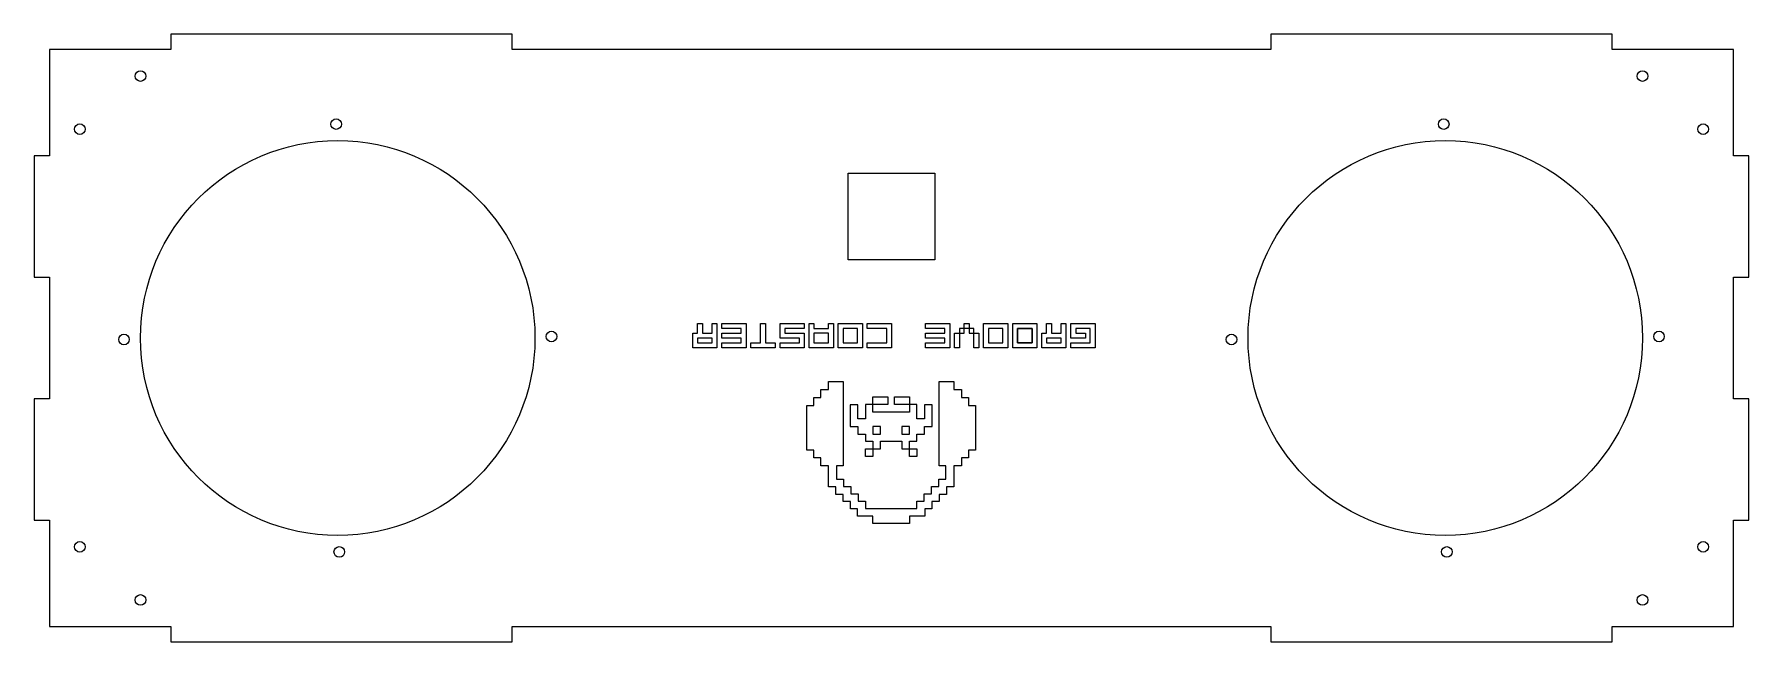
# Model space of a CAD drawing. Header units: millimetres. Extents: x -314 to 251, y -195 to 5.
import ezdxf

# ---------------------------------------------------------------- set-up
doc = ezdxf.new("R2010")
doc.units = ezdxf.units.MM
doc.layers.get('0').update_dxf_attribs({"linetype": 'CONTINUOUS'})

msp = doc.modelspace()

# ---------------------------------------------------------------- linework, layer by layer
for points in [[(-156.99, -0.44), (-156.99, 4.56), (-269.49, 4.56), (-269.49, -0.44), (-309.49, -0.44), (-309.49, -35.44), (-314.49, -35.44), (-314.49, -75.44), (-309.49, -75.44), (-309.49, -115.44), (-314.49, -115.44), (-314.49, -155.44), (-309.49, -155.44), (-309.49, -190.44), (-269.49, -190.44), (-269.49, -195.44), (-156.99, -195.44), (-156.99, -190.44), (93.01, -190.44), (93.01, -195.44), (205.51, -195.44), (205.51, -190.44), (245.51, -190.44), (245.51, -155.44), (250.51, -155.44), (250.51, -115.44), (245.51, -115.44), (245.51, -75.44), (250.51, -75.44), (250.51, -35.44), (245.51, -35.44), (245.51, -0.44), (205.51, -0.44), (205.51, 4.56), (93.01, 4.56), (93.01, -0.44)], [(-46.29, -69.74), (-46.29, -41.14), (-17.69, -41.14), (-17.69, -69.74)], [(-95.89, -90.69), (-94.28, -90.69), (-94.28, -93.89), (-91.09, -93.89), (-91.09, -90.69), (-89.5, -90.69), (-89.5, -98.67), (-97.48, -98.67), (-97.48, -93.89), (-95.89, -93.89)], [(-91.09, -97.08), (-91.09, -95.48), (-95.89, -95.48), (-95.89, -97.08)], [(-91.09, -95.48), (-95.89, -95.48), (-95.89, -97.08), (-91.09, -97.08)], [(-87.9, -93.89), (-81.51, -93.89), (-81.51, -92.28), (-87.9, -92.28), (-87.9, -90.69), (-79.91, -90.69), (-79.91, -98.67), (-87.9, -98.67), (-87.9, -97.08), (-81.51, -97.08), (-81.51, -95.48), (-87.9, -95.48)], [(-70.33, -97.08), (-70.33, -98.67), (-78.31, -98.67), (-78.31, -97.08), (-75.12, -97.08), (-75.12, -90.69), (-73.52, -90.69), (-73.52, -97.08)], [(-68.73, -90.69), (-60.74, -90.69), (-60.74, -92.28), (-67.13, -92.28), (-67.13, -93.89), (-60.74, -93.89), (-60.74, -98.67), (-68.73, -98.67), (-68.73, -97.08), (-62.34, -97.08), (-62.34, -95.48), (-68.73, -95.48)], [(-52.75, -92.28), (-52.75, -90.69), (-51.16, -90.69), (-51.16, -98.67), (-59.14, -98.67), (-59.14, -90.69), (-57.55, -90.69), (-57.55, -92.28)], [(-52.75, -93.89), (-57.55, -93.89), (-57.55, -97.08), (-52.75, -97.08), (-52.75, -93.89), (-57.55, -93.89), (-57.55, -97.08), (-52.75, -97.08)], [(-49.56, -90.69), (-41.58, -90.69), (-41.58, -98.67), (-49.56, -98.67)], [(-47.96, -92.28), (-47.96, -97.08), (-43.17, -97.08), (-43.17, -92.28)], [(-47.96, -97.08), (-43.17, -97.08), (-43.17, -92.28), (-47.96, -92.28)], [(-31.99, -98.67), (-39.97, -98.67), (-39.97, -97.08), (-33.58, -97.08), (-33.58, -92.28), (-39.97, -92.28), (-39.97, -90.69), (-31.99, -90.69)], [(-20.81, -97.08), (-14.42, -97.08), (-14.42, -95.48), (-20.81, -95.48), (-20.81, -93.89), (-14.42, -93.89), (-14.42, -92.28), (-20.81, -92.28), (-20.81, -90.69), (-12.82, -90.69), (-12.82, -98.67), (-20.81, -98.67)], [(-3.24, -98.67), (-4.83, -98.67), (-4.83, -93.89), (-4.83, -92.28), (-6.43, -92.28), (-8.03, -92.28), (-9.63, -92.28), (-9.63, -93.89), (-9.63, -98.67), (-11.22, -98.67), (-11.22, -93.89), (-9.63, -93.89), (-8.03, -93.89), (-8.03, -92.28), (-8.03, -90.69), (-6.43, -90.69), (-6.43, -92.28), (-6.43, -93.89), (-4.83, -93.89), (-3.24, -93.89)], [(-1.64, -98.67), (-1.64, -90.69), (6.35, -90.69), (6.35, -98.67)], [(-0.04, -97.08), (4.75, -97.08), (4.75, -92.28), (-0.04, -92.28)], [(4.75, -97.08), (4.75, -92.28), (-0.04, -92.28), (-0.04, -97.08)], [(15.93, -98.67), (7.95, -98.67), (7.95, -90.69), (15.93, -90.69)], [(9.54, -92.28), (9.54, -97.08)], [(14.34, -97.08), (14.34, -92.28), (9.54, -92.28), (14.34, -92.28)], [(20.73, -93.89), (23.92, -93.89), (23.92, -90.69), (25.51, -90.69), (25.51, -98.67), (17.53, -98.67), (17.53, -93.89), (19.12, -93.89), (19.12, -90.69), (20.73, -90.69)], [(19.12, -97.08), (23.92, -97.08), (23.92, -95.48), (19.12, -95.48), (19.12, -97.08), (23.92, -97.08), (23.92, -95.48), (19.12, -95.48)], [(27.12, -97.08), (33.5, -97.08), (33.5, -92.28), (28.71, -92.28), (28.71, -93.89), (31.9, -93.89), (31.9, -95.48), (27.12, -95.48), (27.12, -90.69), (35.1, -90.69), (35.1, -98.67), (27.12, -98.67)], [(9.54, -97.08), (14.34, -97.08)], [(-11.45, -109.76), (-11.45, -112.41), (-8.95, -112.41), (-8.95, -115.05), (-6.61, -115.05), (-6.61, -117.69), (-4.29, -117.69), (-4.29, -132.33), (-6.61, -132.33), (-6.61, -134.9), (-8.95, -134.9), (-8.95, -137.54), (-11.5, -137.54), (-11.5, -144.49), (-13.88, -144.49), (-13.88, -146.95), (-16.25, -146.95), (-16.25, -149.31), (-18.68, -149.31), (-18.68, -151.72), (-21.05, -151.72), (-21.05, -154.16), (-26.02, -154.16), (-26.02, -156.55), (-38.19, -156.55), (-38.19, -154.16), (-43.16, -154.16), (-43.16, -151.72), (-45.53, -151.72), (-45.53, -149.31), (-47.96, -149.31), (-47.96, -146.95), (-50.33, -146.95), (-50.33, -144.49), (-52.71, -144.49), (-52.71, -137.54), (-55.26, -137.54), (-55.26, -134.9), (-57.6, -134.9), (-57.6, -132.33), (-59.92, -132.33), (-59.92, -117.69), (-57.6, -117.69), (-57.6, -115.05), (-55.26, -115.05), (-55.26, -112.41), (-52.76, -112.41), (-52.76, -109.76), (-47.92, -109.76), (-47.92, -137.54), (-50.16, -137.54), (-50.16, -141.96), (-47.78, -141.96), (-47.78, -144.33), (-45.42, -144.33), (-45.42, -146.74), (-42.98, -146.74), (-42.98, -149.17), (-40.61, -149.17), (-40.61, -151.56), (-23.6, -151.56), (-23.6, -149.17), (-21.23, -149.17), (-21.23, -146.74), (-18.79, -146.74), (-18.79, -144.33), (-16.43, -144.33), (-16.43, -141.96), (-14.05, -141.96), (-14.05, -137.54), (-16.29, -137.54), (-16.29, -109.76)], [(-30.97, -114.8), (-26.11, -114.8), (-26.11, -117.31), (-26.11, -119.82), (-38.1, -119.82), (-38.1, -117.31), (-38.1, -114.8), (-33.24, -114.8), (-33.24, -117.31), (-38.1, -117.31), (-40.61, -117.31), (-40.61, -122.09), (-43.12, -122.09), (-43.12, -117.4), (-45.63, -117.4), (-45.63, -124.63), (-43.12, -124.63), (-43.12, -127.14), (-40.61, -127.14), (-40.61, -129.39), (-38.1, -129.39), (-38.1, -131.9), (-38.1, -134.41), (-40.61, -134.41), (-40.61, -131.9), (-38.1, -131.9), (-35.58, -131.9), (-35.58, -129.39), (-28.63, -129.39), (-28.63, -131.9), (-26.11, -131.9), (-23.6, -131.9), (-23.6, -134.41), (-26.11, -134.41), (-26.11, -131.9), (-26.11, -129.39), (-23.6, -129.39), (-23.6, -127.14), (-21.09, -127.14), (-21.09, -124.63), (-18.58, -124.63), (-18.58, -117.4), (-21.09, -117.4), (-21.09, -122.09), (-23.6, -122.09), (-23.6, -117.31), (-26.11, -117.31), (-30.97, -117.31)], [(-35.58, -124.63), (-38.1, -124.63), (-38.1, -127.14), (-35.58, -127.14), (-35.58, -124.63), (-38.1, -124.63), (-38.1, -127.14), (-35.58, -127.14)], [(-28.63, -127.14), (-26.11, -127.14), (-26.11, -124.63), (-28.63, -124.63)], [(-26.11, -127.14), (-26.11, -124.63), (-28.63, -124.63), (-28.63, -127.14)]]:
    msp.add_lwpolyline(points, close=True)
for centre, radius in [((-279.49, -9.19), 1.75), ((215.51, -9.19), 1.75), ((-299.49, -26.69), 1.75), ((-215, -25), 1.75), ((150, -25), 1.75), ((235.51, -26.69), 1.75), ((-214.49, -95.44), 65), ((150.51, -95.44), 65), ((-284.93, -95.95), 1.75), ((-144.05, -94.93), 1.75), ((80.07, -95.95), 1.75), ((220.95, -94.93), 1.75), ((-299.49, -164.19), 1.75), ((235.51, -164.19), 1.75), ((-213.98, -165.88), 1.75), ((151.02, -165.88), 1.75), ((-279.49, -181.69), 1.75), ((215.51, -181.69), 1.75)]:
    msp.add_circle(centre, radius)

doc.saveas('drawing.dxf')
